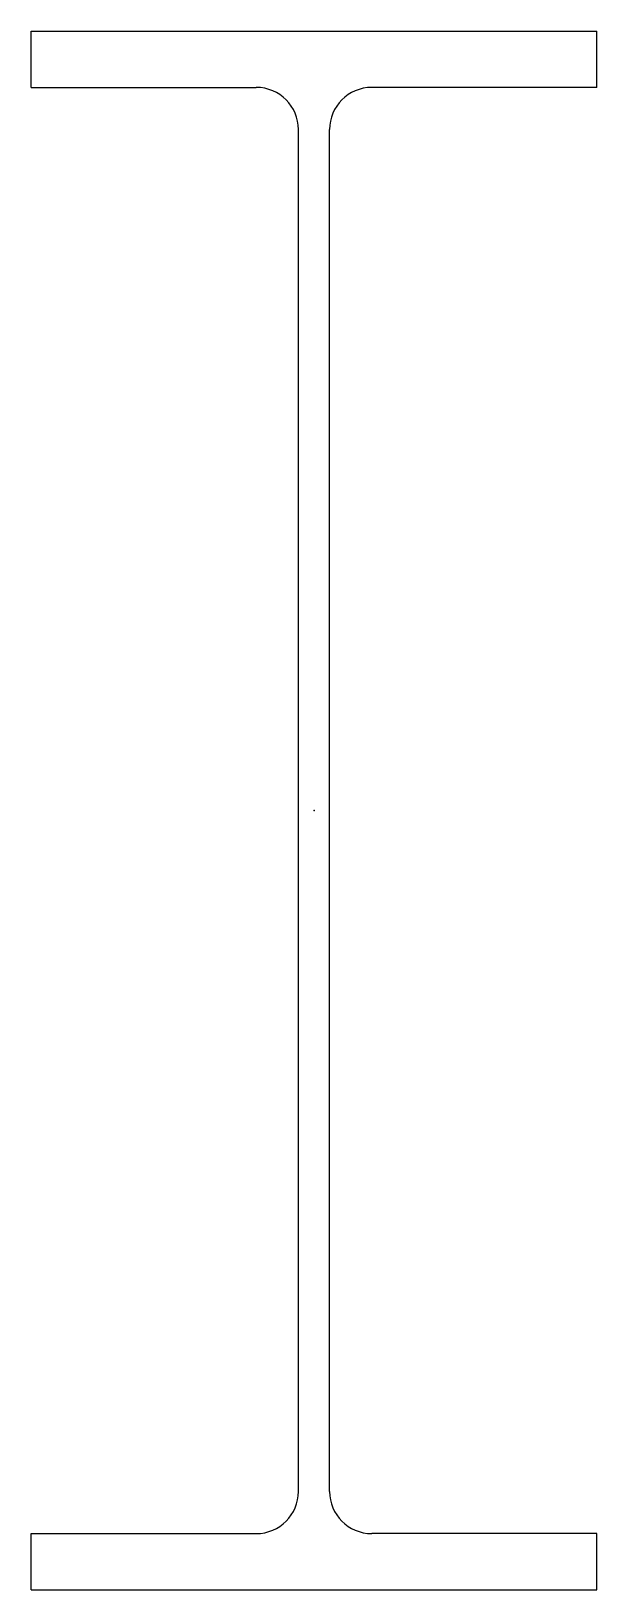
# Model space of a CAD drawing. Header units: millimetres. Extents: x -201 to 201, y -554 to 554.
import ezdxf

# ---------------------------------------------------------------- set-up
doc = ezdxf.new("R2010")
doc.units = ezdxf.units.MM
doc.layers.add('Profile', color=7, linetype='Continuous')

msp = doc.modelspace()

# ---------------------------------------------------------------- linework, layer by layer
at = {"layer": 'Profile'}
for p, q in [((-201, 554), (201, 554)), ((-201, 514), (-201, 554)), ((201, 514), (201, 554)), ((-201, 514), (-41, 514)), ((201, 514), (41, 514)), ((-11, -484), (-11, 484)), ((11, -484), (11, 484)), ((-201, -554), (-201, -514)), ((-201, -514), (-41, -514)), ((201, -514), (41, -514)), ((201, -554), (201, -514)), ((-201, -554), (201, -554))]:
    msp.add_line(p, q, dxfattribs=at)
for centre, start, end in [((-41, 484), 0, 90), ((41, 484), 90, 180), ((-41, -484), 270, 0), ((41, -484), 180, 270)]:
    msp.add_arc(centre, 30, start, end, dxfattribs=at)
msp.add_point((0, 0), dxfattribs=at)

doc.saveas('drawing.dxf')
